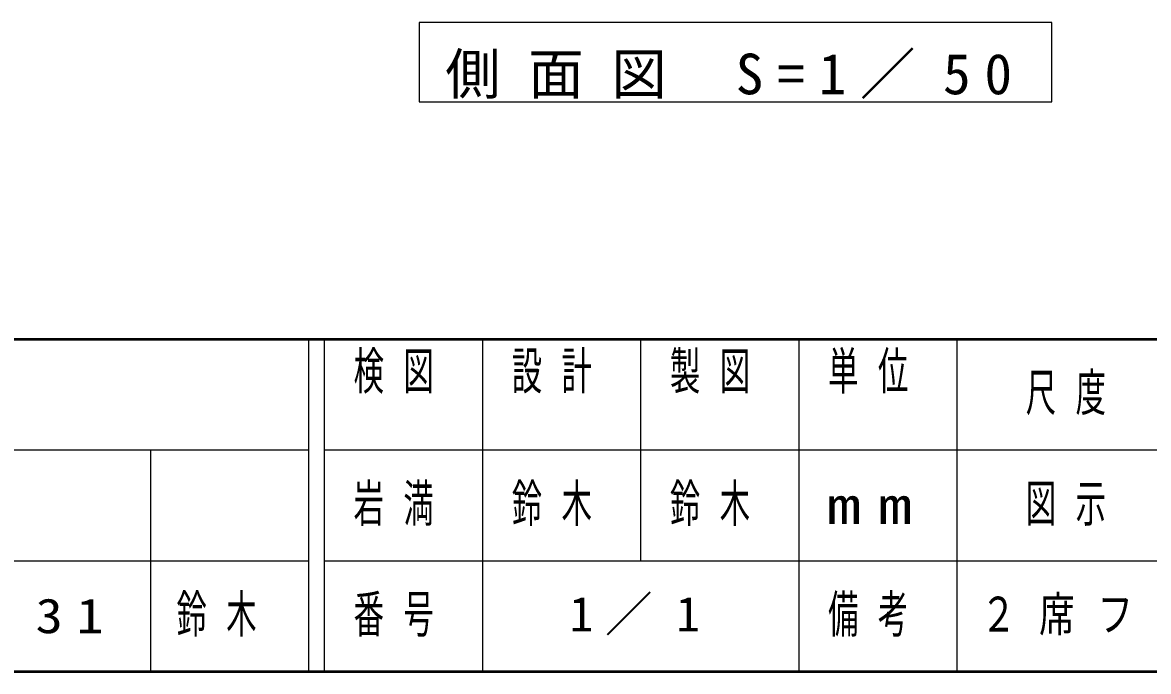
# Model space of a CAD drawing. Units: millimetres, scale not verified, with parts at other scales. Extents: x -35408 to 50, y -49934 to 13350.
# Drawn here: x -13079 to -9520, y 0 to 2050 of the extents above; entities that cross this region are included whole.
import ezdxf

# ---------------------------------------------------------------- set-up
doc = ezdxf.new("R2010")
doc.units = ezdxf.units.MM
doc.layers.add('A3図枠', color=7, linetype='Continuous', lineweight=25)
doc.layers.add('補助', color=2, linetype='Continuous', lineweight=25)
doc.layers.add('図面プロファイル', color=7, linetype='Continuous')
doc.styles.add('ＭＳ ゴシック', font='')
doc.styles.get('ＭＳ ゴシック').set_extended_font_data('MS Gothic')

msp = doc.modelspace()

# ---------------------------------------------------------------- linework, layer by layer
at = {"layer": 'A3図枠', "lineweight": 50}
for p, q in [((-19250, 1050), (0, 1050)), ((-19250, 0), (0, 0))]:
    msp.add_line(p, q, dxfattribs=at)
at = {"layer": 'A3図枠', "color": 211}
for p, q in [((-12175, 1050), (-12175, 0)), ((-12125, 1050), (-12125, 0)), ((-11625, 1050), (-11625, 350)), ((-11125, 1050), (-11125, 350)), ((-10625, 1050), (-10625, 0)), ((-10125, 1050), (-10125, 350)), ((-12125, 350), (0, 350))]:
    msp.add_line(p, q, dxfattribs=at)
at = {"layer": 'A3図枠'}
for p, q in [((-19250, 700), (-12175, 700)), ((-12675, 700), (-12675, 0)), ((-12125, 700), (-9375, 700)), ((-19250, 350), (-12175, 350)), ((-11625, 350), (-11625, 0)), ((-10125, 350), (-10125, 0))]:
    msp.add_line(p, q, dxfattribs=at)
at = {"layer": '補助'}
msp.add_lwpolyline([(-11825, 2050), (-11825, 1800), (-9825, 1800), (-9825, 2050)], close=True, dxfattribs=at)

# ---------------------------------------------------------------- texts
at = {"layer": 'A3図枠', "color": 4, "char_height": 117.3, "style": 'ＭＳ ゴシック'}
for s, insert, attachment_point in [('\\T1.64;\\W0.6;検図', (-11875, 1008.333), 2), ('\\T1.64;\\W0.6;設計', (-11375, 1008.333), 2), ('\\T1.64;\\W0.6;製図', (-10875, 1008.333), 2), ('\\T1.64;\\W0.6;単位', (-10375, 1008.333), 2), ('\\T1.64;\\W0.6;尺度', (-9750, 875), 5), ('\\T1.64;\\W0.6;図示', (-9750, 525), 5), ('\\T1.5;\\W1.35;mm', (-10375, 525), 5), ('\\T1.64;\\W0.6;番号', (-11875, 175), 5), ('\\T1.64;\\W0.6;備考', (-10375, 175), 5)]:
    msp.add_mtext(s, dxfattribs=dict(at, insert=insert, attachment_point=attachment_point))
at = {"layer": '図面プロファイル', "style": 'ＭＳ ゴシック'}
for s, insert, char_height, attachment_point in [('\\T1.64;\\W0.6;岩満', (-11875, 525), 117.3, 5), ('\\T1.64;\\W0.6;鈴木', (-11375, 525), 117.3, 5), ('\\T1.64;\\W0.6;鈴木', (-10875, 525), 117.3, 5), ('\\T1.64;\\W0.6;鈴木', (-12435, 175), 117.3, 5), ('\\T1.5;1／1', (-11125, 175), 110, 5), ('\\T1.64;\\W0.75;２席フィットシート', (-10050, 175), 110, 4), ('\\T1.5;\\W1.15;2024.05.31', (-13425, 175), 110, 5)]:
    msp.add_mtext(s, dxfattribs=dict(at, insert=insert, char_height=char_height, attachment_point=attachment_point))
at = {"layer": '補助', "insert": (-10825, 1808.333), "char_height": 128.3, "attachment_point": 8, "style": 'ＭＳ ゴシック'}
msp.add_mtext('\\T1.5;側面図\\~S=1／50', dxfattribs=at)

doc.saveas('drawing.dxf')
